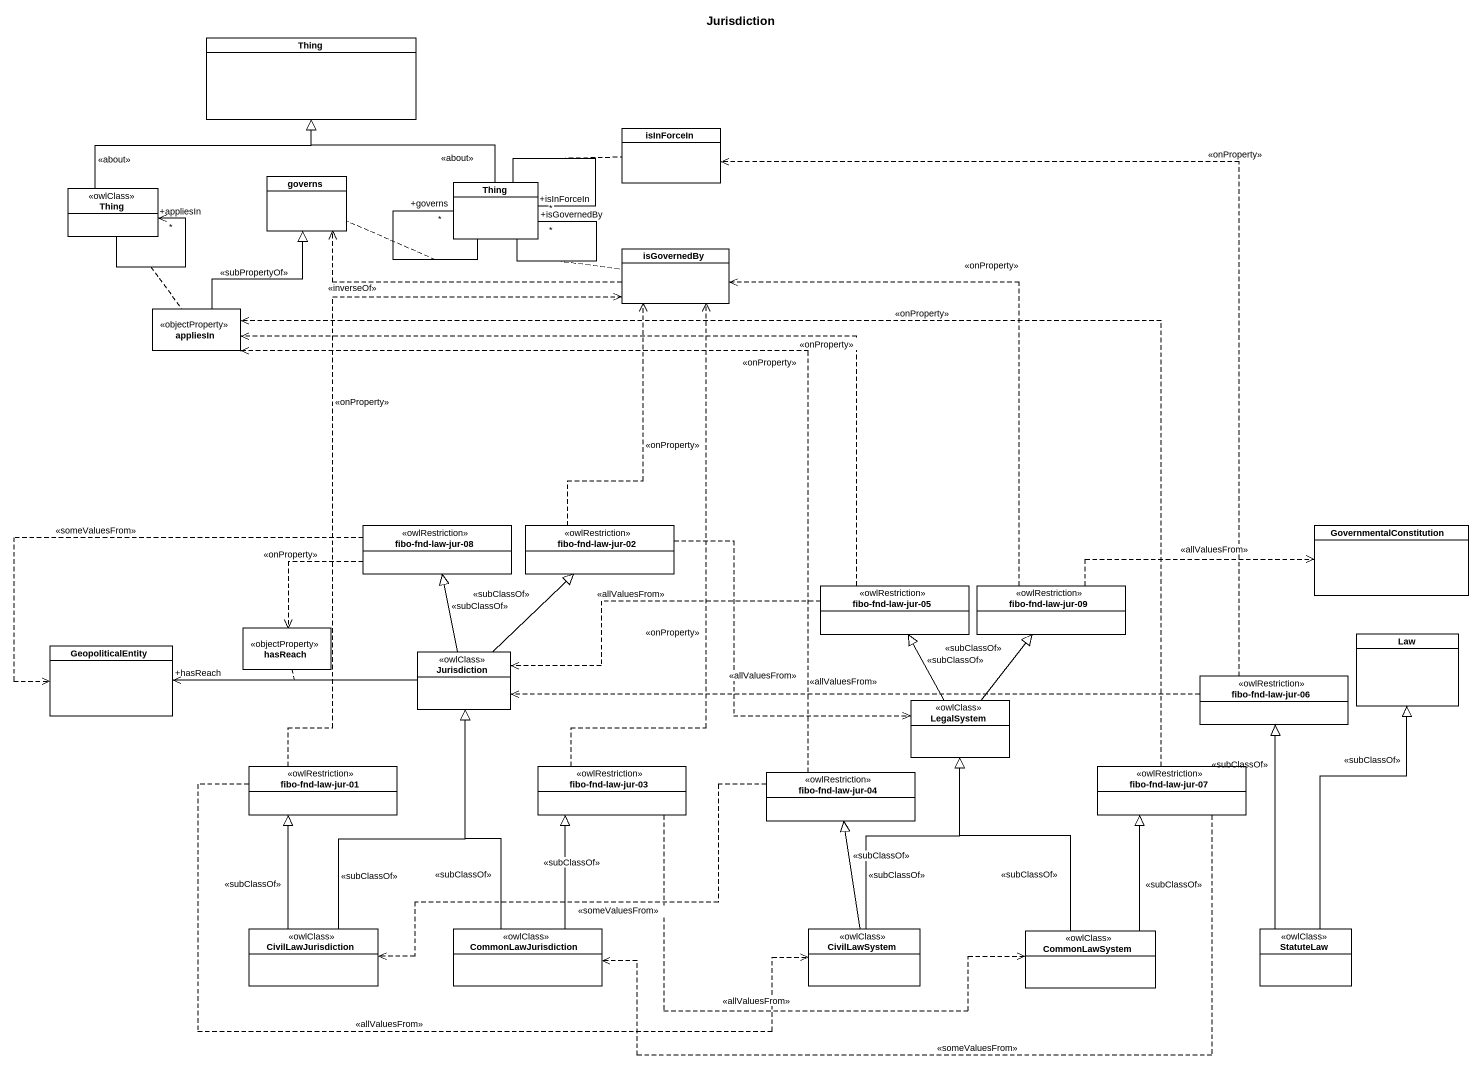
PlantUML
@startuml
title Jurisdiction
hide circle
hide empty members
class Thing
class isInForceIn
class governs
class "Thing" as Thing_2
class "Thing" as Thing_3 <<owlClass>>
class isGovernedBy
class appliesIn <<objectProperty>>
class "fibo-fnd-law-jur-08" as fibo_fnd_law_jur_08 <<owlRestriction>>
class "fibo-fnd-law-jur-02" as fibo_fnd_law_jur_02 <<owlRestriction>>
class GovernmentalConstitution
class "fibo-fnd-law-jur-05" as fibo_fnd_law_jur_05 <<owlRestriction>>
class "fibo-fnd-law-jur-09" as fibo_fnd_law_jur_09 <<owlRestriction>>
class GeopoliticalEntity
class hasReach <<objectProperty>>
class Jurisdiction <<owlClass>>
class Law
class "fibo-fnd-law-jur-06" as fibo_fnd_law_jur_06 <<owlRestriction>>
class LegalSystem <<owlClass>>
class "fibo-fnd-law-jur-01" as fibo_fnd_law_jur_01 <<owlRestriction>>
class "fibo-fnd-law-jur-03" as fibo_fnd_law_jur_03 <<owlRestriction>>
class "fibo-fnd-law-jur-07" as fibo_fnd_law_jur_07 <<owlRestriction>>
class "fibo-fnd-law-jur-04" as fibo_fnd_law_jur_04 <<owlRestriction>>
class CivilLawJurisdiction <<owlClass>>
class CommonLawJurisdiction <<owlClass>>
class CivilLawSystem <<owlClass>>
class CommonLawSystem <<owlClass>>
class StatuteLaw <<owlClass>>
Thing_2 -up-|> Thing : <<about>>
Thing_2 -- "+isGovernedBy\n*" Thing_2
(Thing_2, Thing_2) .. isGovernedBy
Thing_2 -- "+isInForceIn\n*" Thing_2
(Thing_2, Thing_2) .. isInForceIn
Thing_2 -- "+governs\n*" Thing_2
(Thing_2, Thing_2) .. governs
Thing_3 -up-|> Thing : <<about>>
Thing_3 --> "+appliesIn\n*" Thing_3
(Thing_3, Thing_3) .. appliesIn
isGovernedBy .left.> governs : <<inverseOf>>
appliesIn -up-|> governs : <<subPropertyOf>>
fibo_fnd_law_jur_08 .left.> GeopoliticalEntity : <<someValuesFrom>>
fibo_fnd_law_jur_08 ..> hasReach : <<onProperty>>
fibo_fnd_law_jur_02 .up.> isGovernedBy : <<onProperty>>
fibo_fnd_law_jur_02 .right.> LegalSystem : <<allValuesFrom>>
fibo_fnd_law_jur_05 .left.> appliesIn : <<onProperty>>
fibo_fnd_law_jur_05 .left.> Jurisdiction : <<allValuesFrom>>
fibo_fnd_law_jur_09 .up.> isGovernedBy : <<onProperty>>
fibo_fnd_law_jur_09 .right.> GovernmentalConstitution : <<allValuesFrom>>
Jurisdiction -up-|> fibo_fnd_law_jur_08 : <<subClassOf>>
Jurisdiction -up-|> fibo_fnd_law_jur_02 : <<subClassOf>>
Jurisdiction -left-> "+hasReach" GeopoliticalEntity
(Jurisdiction, GeopoliticalEntity) .. hasReach
fibo_fnd_law_jur_06 .up.> isInForceIn : <<onProperty>>
fibo_fnd_law_jur_06 .left.> Jurisdiction : <<allValuesFrom>>
LegalSystem -up-|> fibo_fnd_law_jur_05 : <<subClassOf>>
LegalSystem -up-|> fibo_fnd_law_jur_09 : <<subClassOf>>
fibo_fnd_law_jur_01 .up.> isGovernedBy : <<onProperty>>
fibo_fnd_law_jur_01 .right.> CivilLawSystem : <<allValuesFrom>>
fibo_fnd_law_jur_03 .up.> isGovernedBy : <<onProperty>>
fibo_fnd_law_jur_03 .right.> CommonLawSystem : <<allValuesFrom>>
fibo_fnd_law_jur_07 .left.> appliesIn : <<onProperty>>
fibo_fnd_law_jur_07 .left.> CommonLawJurisdiction : <<someValuesFrom>>
fibo_fnd_law_jur_04 .up.> appliesIn : <<onProperty>>
fibo_fnd_law_jur_04 .left.> CivilLawJurisdiction : <<someValuesFrom>>
CivilLawJurisdiction -up-|> Jurisdiction : <<subClassOf>>
CivilLawJurisdiction -up-|> fibo_fnd_law_jur_01 : <<subClassOf>>
CommonLawJurisdiction -up-|> Jurisdiction : <<subClassOf>>
CommonLawJurisdiction -up-|> fibo_fnd_law_jur_03 : <<subClassOf>>
CivilLawSystem -up-|> LegalSystem : <<subClassOf>>
CivilLawSystem -up-|> fibo_fnd_law_jur_04 : <<subClassOf>>
CommonLawSystem -up-|> LegalSystem : <<subClassOf>>
CommonLawSystem -up-|> fibo_fnd_law_jur_07 : <<subClassOf>>
StatuteLaw -up-|> Law : <<subClassOf>>
StatuteLaw -up-|> fibo_fnd_law_jur_06 : <<subClassOf>>
@enduml
